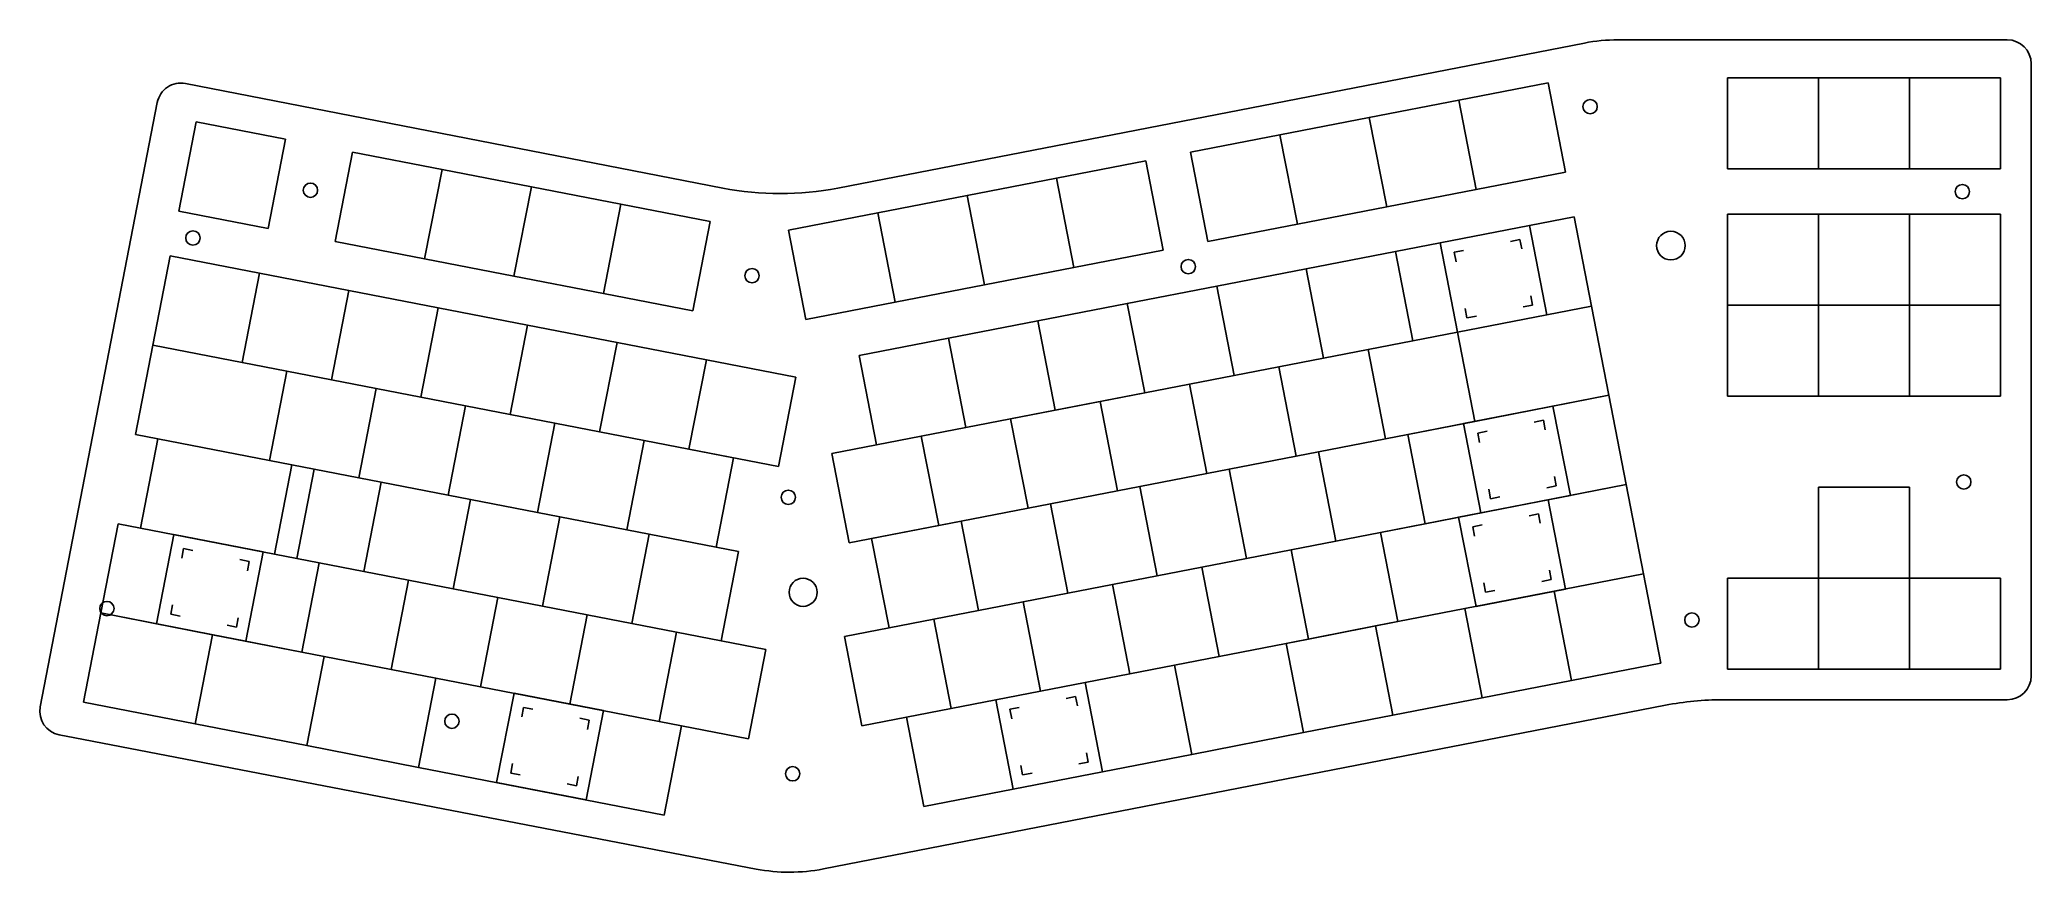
# Model space of a CAD drawing. Extents: x 101 to 518, y -308 to -134.
import ezdxf

# ---------------------------------------------------------------- set-up
doc = ezdxf.new("R2010")
doc.units = 0
doc.layers.add('BLACK', color=7, linetype='CONTINUOUS')

msp = doc.modelspace()

# ---------------------------------------------------------------- linework, layer by layer
at = {"layer": 'BLACK', "linetype": 'CONTINUOUS'}
for p, q in [((424.711961, -134.376322), (268.442894, -164.75692)), ((431.773007, -133.696311), (513.20974, -133.696311)), ((473.692648, -141.656553), (454.642648, -141.656553)), ((454.642648, -141.656553), (454.642648, -160.706553)), ((492.742648, -141.656553), (473.692648, -141.656553)), ((473.692648, -141.656553), (473.692648, -160.706553)), ((473.692648, -160.706553), (473.692648, -141.656553)), ((511.792648, -141.656553), (492.742648, -141.656553)), ((492.742648, -141.656553), (492.742648, -160.706553)), ((492.742648, -160.706553), (492.742648, -141.656553)), ((511.792648, -160.706553), (511.792648, -141.656553)), ((518.20974, -141.696311), (518.20974, -138.696311)), ((244.377337, -164.753061), (131.923203, -142.853183)), ((398.401375, -146.331553), (417.101373, -142.696641)), ((417.101373, -142.696641), (420.736285, -161.396639)), ((518.20974, -141.696311), (518.20974, -265.496311)), ((101.55841, -273.39485), (126.058534, -146.810875)), ((361.00138, -153.601375), (379.701378, -149.966463)), ((379.701378, -149.966464), (398.401376, -146.331552)), ((379.701378, -149.966463), (383.33629, -168.666461)), ((383.33629, -168.666462), (379.701378, -149.966464)), ((402.036287, -165.031551), (398.401375, -146.331553)), ((398.401376, -146.331552), (402.036288, -165.03155)), ((130.574006, -169.575189), (134.208918, -150.875191)), ((134.208918, -150.875191), (152.908916, -154.510103)), ((342.301382, -157.236287), (361.00138, -153.601375)), ((361.00138, -153.601375), (364.636292, -172.301373)), ((364.636292, -172.301373), (361.00138, -153.601375)), ((152.908916, -154.510103), (149.274004, -173.210101)), ((163.299002, -175.936284), (166.933914, -157.236286)), ((166.933914, -157.236286), (185.633912, -160.871198)), ((345.936294, -175.936285), (342.301382, -157.236287)), ((185.633912, -160.871198), (181.999, -179.571196)), ((181.999, -179.571196), (185.633912, -160.871198)), ((185.633912, -160.871198), (204.33391, -164.50611)), ((314.251385, -162.688654), (332.951383, -159.053742)), ((332.951383, -159.053742), (336.586295, -177.75374)), ((420.736285, -161.396639), (402.036287, -165.031551)), ((454.642648, -160.706553), (473.692648, -160.706553)), ((473.692648, -160.706553), (492.742648, -160.706553)), ((492.742648, -160.706553), (511.792648, -160.706553)), ((200.698998, -183.206107), (204.33391, -164.506109)), ((204.33391, -164.50611), (200.698998, -183.206108)), ((204.33391, -164.506109), (223.033908, -168.141021)), ((276.851389, -169.958477), (295.551387, -166.323565)), ((295.551387, -166.323565), (314.251385, -162.688653)), ((295.551387, -166.323565), (299.186299, -185.023563)), ((299.186299, -185.023563), (295.551387, -166.323565)), ((314.251385, -162.688653), (317.886297, -181.388651)), ((317.886297, -181.388652), (314.251385, -162.688654)), ((402.036288, -165.03155), (383.33629, -168.666462)), ((149.274004, -173.210101), (130.574006, -169.575189)), ((219.398995, -186.841018), (223.033907, -168.14102)), ((223.033908, -168.141021), (219.398996, -186.841019)), ((223.033907, -168.14102), (241.733905, -171.775932)), ((258.151392, -173.593388), (276.85139, -169.958476)), ((280.486301, -188.658475), (276.851389, -169.958477)), ((276.85139, -169.958476), (280.486302, -188.658474)), ((383.33629, -168.666461), (364.636292, -172.301373)), ((422.553741, -170.746638), (385.153745, -178.016458)), ((426.188653, -189.446638), (422.553741, -170.746638)), ((473.692648, -170.231553), (454.642648, -170.231553)), ((454.642648, -170.231553), (454.642648, -189.281553)), ((492.742648, -170.231553), (473.692648, -170.231553)), ((473.692648, -170.231553), (473.692648, -189.281553)), ((473.692648, -189.281553), (473.692648, -170.231553)), ((511.792648, -170.231553), (492.742648, -170.231553)), ((492.742648, -170.231553), (492.742648, -189.281553)), ((492.742648, -189.281553), (492.742648, -170.231553)), ((511.792648, -189.281553), (511.792648, -170.231553)), ((241.733905, -171.775932), (238.098993, -190.47593)), ((261.786304, -192.293386), (258.151392, -173.593388)), ((364.636292, -172.301373), (345.936294, -175.936285)), ((394.503744, -176.199005), (413.203742, -172.564093)), ((413.203742, -172.564093), (416.838654, -191.264091)), ((125.121639, -197.625186), (128.756551, -178.925188)), ((128.756551, -178.925188), (147.456549, -182.5601)), ((181.999, -179.571196), (163.299002, -175.936284)), ((336.586295, -177.75374), (317.886297, -181.388652)), ((366.453747, -181.651372), (385.153745, -178.01646)), ((388.788657, -196.716458), (385.153745, -178.016458)), ((385.153745, -178.01646), (388.788657, -196.716458)), ((398.138656, -194.899003), (394.503744, -176.199005)), ((399.4274, -177.814203), (397.464146, -178.195821)), ((397.464146, -178.195821), (397.845764, -180.159075)), ((409.243672, -175.906113), (411.206926, -175.524495)), ((411.206926, -175.524495), (411.588544, -177.487749)), ((143.821637, -201.260097), (147.456549, -182.560099)), ((147.456549, -182.5601), (143.821637, -201.260098)), ((147.456549, -182.560099), (166.156547, -186.195011)), ((200.698998, -183.206108), (181.999, -179.571196)), ((219.398996, -186.841019), (200.698998, -183.206107)), ((317.886297, -181.388651), (299.186299, -185.023563)), ((347.753749, -185.286284), (366.453747, -181.651372)), ((370.088659, -200.35137), (366.453747, -181.651372)), ((366.453747, -181.651372), (370.088659, -200.35137)), ((162.521634, -204.895009), (166.156546, -186.195011)), ((166.156547, -186.195011), (162.521635, -204.895009)), ((166.156546, -186.195011), (184.856544, -189.829923)), ((238.098993, -190.47593), (219.398995, -186.841018)), ((299.186299, -185.023563), (280.486301, -188.658475)), ((329.053751, -188.921195), (347.753749, -185.286283)), ((347.753749, -185.286283), (351.388661, -203.986281)), ((351.388661, -203.986282), (347.753749, -185.286284)), ((413.496634, -187.304021), (413.878252, -189.267275)), ((181.221632, -208.52992), (184.856544, -189.829922)), ((184.856544, -189.829923), (181.221632, -208.529921)), ((184.856544, -189.829922), (203.556542, -193.464834)), ((280.486302, -188.658474), (261.786304, -192.293386)), ((310.353753, -192.556106), (329.053751, -188.921194)), ((329.053751, -188.921194), (332.688663, -207.621192)), ((332.688663, -207.621193), (329.053751, -188.921195)), ((426.188653, -189.446638), (388.788657, -196.716458)), ((398.138655, -194.899003), (426.188652, -189.446636)), ((416.838654, -191.264091), (398.138656, -194.899003)), ((400.135472, -191.938601), (399.753854, -189.975347)), ((402.098726, -191.556983), (400.135472, -191.938601)), ((413.878252, -189.267275), (411.914998, -189.648893)), ((426.188652, -189.446636), (429.823563, -208.146633)), ((473.692648, -189.281553), (454.642648, -189.281553)), ((454.642648, -189.281553), (454.642648, -208.331553)), ((454.642648, -189.281553), (473.692648, -189.281553)), ((492.742648, -189.281553), (473.692648, -189.281553)), ((473.692648, -189.281553), (473.692648, -208.331553)), ((473.692648, -208.331553), (473.692648, -189.281553)), ((473.692648, -189.281553), (492.742648, -189.281553)), ((492.742648, -189.281553), (511.792648, -189.281553)), ((492.742648, -208.331553), (492.742648, -189.281553)), ((511.792648, -189.281553), (492.742648, -189.281553)), ((492.742648, -189.281553), (492.742648, -208.331553)), ((511.792648, -208.331553), (511.792648, -189.281553)), ((199.92163, -212.164831), (203.556542, -193.464833)), ((203.556542, -193.464834), (199.92163, -212.164832)), ((203.556542, -193.464833), (222.25654, -197.099745)), ((291.653755, -196.191018), (310.353753, -192.556106)), ((313.988665, -211.256104), (310.353753, -192.556106)), ((310.353753, -192.556106), (313.988665, -211.256104)), ((379.438657, -198.533914), (398.138655, -194.899002)), ((398.138655, -194.899002), (401.773567, -213.599)), ((401.773566, -213.599), (398.138655, -194.899003)), ((121.486728, -216.325184), (125.121639, -197.625187)), ((143.821637, -201.260098), (125.121639, -197.625186)), ((125.121639, -197.625187), (153.171636, -203.077554)), ((218.621628, -215.799743), (222.25654, -197.099745)), ((222.25654, -197.099745), (218.621628, -215.799743)), ((222.25654, -197.099745), (240.956538, -200.734657)), ((272.953758, -199.825929), (291.653756, -196.191017)), ((276.58867, -218.525927), (272.953758, -199.825929)), ((295.288667, -214.891016), (291.653755, -196.191018)), ((291.653756, -196.191017), (295.288668, -214.891015)), ((360.738659, -202.168826), (379.438657, -198.533914)), ((388.788657, -196.716458), (370.088659, -200.35137)), ((383.073569, -217.233912), (379.438657, -198.533914)), ((379.438657, -198.533914), (383.073569, -217.233912)), ((162.521635, -204.895009), (143.821637, -201.260097)), ((149.536724, -221.777551), (153.171636, -203.077553)), ((153.171636, -203.077554), (149.536725, -221.777551)), ((153.171636, -203.077553), (171.871634, -206.712465)), ((237.321626, -219.434654), (240.956538, -200.734656)), ((240.956538, -200.734657), (237.321626, -219.434655)), ((240.956538, -200.734656), (259.656536, -204.369568)), ((351.388661, -203.986281), (332.688663, -207.621193)), ((342.038661, -205.803737), (360.738659, -202.168825)), ((370.088659, -200.35137), (351.388661, -203.986282)), ((360.738659, -202.168825), (364.373571, -220.868823)), ((364.373571, -220.868824), (360.738659, -202.168826)), ((181.221632, -208.529921), (162.521634, -204.895009)), ((168.236722, -225.412462), (171.871634, -206.712464)), ((171.871634, -206.712465), (168.236722, -225.412463)), ((171.871634, -206.712464), (190.571632, -210.347376)), ((259.656536, -204.369568), (256.021624, -223.069566)), ((332.688663, -207.621192), (313.988665, -211.256104)), ((323.338664, -209.438648), (342.038662, -205.803736)), ((345.673573, -224.503735), (342.038661, -205.803737)), ((342.038662, -205.803736), (345.673574, -224.503734)), ((429.823564, -208.146634), (387.748569, -216.325184)), ((429.823563, -208.146633), (401.773566, -213.599)), ((433.458475, -226.846632), (429.823564, -208.146634)), ((454.642648, -208.331553), (473.692648, -208.331553)), ((473.692648, -208.331553), (492.742648, -208.331553)), ((492.742648, -208.331553), (511.792648, -208.331553)), ((199.92163, -212.164832), (181.221632, -208.52992)), ((190.571632, -210.347376), (186.93672, -229.047374)), ((186.93672, -229.047374), (190.571632, -210.347376)), ((190.571632, -210.347376), (209.27163, -213.982288)), ((218.621628, -215.799743), (199.92163, -212.164831)), ((313.988665, -211.256104), (295.288667, -214.891016)), ((304.638666, -213.07356), (323.338664, -209.438648)), ((326.973576, -228.138646), (323.338664, -209.438648)), ((323.338664, -209.438648), (326.973576, -228.138646)), ((399.436067, -214.053365), (418.136065, -210.418453)), ((418.136065, -210.418453), (421.770977, -229.118451)), ((149.536725, -221.777551), (121.486728, -216.325184)), ((205.636718, -232.682285), (209.27163, -213.982287)), ((209.27163, -213.982288), (205.636718, -232.682286)), ((209.27163, -213.982287), (227.971628, -217.617199)), ((237.321626, -219.434655), (218.621628, -215.799743)), ((295.288668, -214.891015), (276.58867, -218.525927)), ((285.938668, -216.708471), (304.638666, -213.073559)), ((304.638666, -213.073559), (308.273578, -231.773557)), ((308.273578, -231.773558), (304.638666, -213.07356)), ((369.04857, -219.960096), (387.748568, -216.325184)), ((401.773567, -213.599), (383.073569, -217.233912)), ((387.748568, -216.325184), (391.38348, -235.025182)), ((391.38348, -235.025182), (387.748569, -216.325184)), ((403.070979, -232.753363), (399.436067, -214.053365)), ((404.359723, -215.668563), (402.396469, -216.050181)), ((402.396469, -216.050181), (402.778087, -218.013435)), ((414.175995, -213.760473), (416.139249, -213.378855)), ((416.139249, -213.378855), (416.520867, -215.342109)), ((122.526816, -235.933909), (126.161727, -217.233911)), ((126.161727, -217.233911), (158.886723, -223.595006)), ((224.336715, -236.317196), (227.971627, -217.617198)), ((227.971628, -217.617199), (224.336716, -236.317197)), ((227.971627, -217.617198), (246.671625, -221.25211)), ((256.021624, -223.069566), (237.321626, -219.434654)), ((267.23867, -220.343383), (285.938668, -216.708471)), ((270.873582, -239.043381), (267.23867, -220.343383)), ((285.938668, -216.708471), (289.57358, -235.408469)), ((289.57358, -235.408469), (285.938668, -216.708471)), ((364.373571, -220.868823), (345.673573, -224.503735)), ((350.348572, -223.595007), (369.04857, -219.960095)), ((383.073569, -217.233912), (364.373571, -220.868824)), ((369.04857, -219.960095), (372.683482, -238.660093)), ((372.683482, -238.660094), (369.04857, -219.960096)), ((168.236722, -225.412463), (149.536724, -221.777551)), ((150.576812, -241.386277), (154.211724, -222.686279)), ((154.211724, -222.686279), (172.911722, -226.321191)), ((158.886723, -223.595006), (155.251812, -242.295004)), ((246.671625, -221.25211), (243.036713, -239.952108)), ((345.673574, -224.503734), (326.973576, -228.138646)), ((331.648574, -227.229918), (350.348572, -223.595006)), ((350.348572, -223.595006), (353.983484, -242.295004)), ((353.983484, -242.295005), (350.348572, -223.595007)), ((186.93672, -229.047374), (168.236722, -225.412462)), ((169.27681, -245.021188), (172.911722, -226.32119)), ((172.911722, -226.321191), (169.27681, -245.021189)), ((172.911722, -226.32119), (191.61172, -229.956102)), ((205.636718, -232.682286), (186.93672, -229.047374)), ((326.973576, -228.138646), (308.273578, -231.773558)), ((312.948577, -230.86483), (331.648575, -227.229918)), ((335.283486, -245.929916), (331.648574, -227.229918)), ((331.648575, -227.229918), (335.283487, -245.929916)), ((433.458474, -226.846631), (382.03348, -236.842638)), ((433.458475, -226.846632), (391.38348, -235.025182)), ((421.770977, -229.118451), (403.070979, -232.753363)), ((405.067795, -229.792961), (404.686177, -227.829707)), ((418.810575, -227.121635), (416.847321, -227.503253)), ((418.428957, -225.158381), (418.810575, -227.121635)), ((437.093386, -245.546628), (433.458474, -226.846631)), ((492.742648, -227.381553), (473.692648, -227.381553)), ((473.692648, -227.381553), (473.692648, -246.431553)), ((492.742648, -246.431553), (492.742648, -227.381553)), ((187.976808, -248.656099), (191.61172, -229.956101)), ((191.61172, -229.956102), (187.976808, -248.6561)), ((191.61172, -229.956101), (210.311718, -233.591013)), ((224.336716, -236.317197), (205.636718, -232.682285)), ((308.273578, -231.773557), (289.57358, -235.408469)), ((294.248579, -234.499741), (312.948577, -230.864829)), ((312.948577, -230.864829), (316.583489, -249.564827)), ((316.583489, -249.564828), (312.948577, -230.86483)), ((398.395978, -233.66209), (417.095976, -230.027178)), ((407.031049, -229.411343), (405.067795, -229.792961)), ((413.135906, -233.369198), (415.09916, -232.98758)), ((415.09916, -232.98758), (415.480778, -234.950834)), ((417.095976, -230.027178), (420.730888, -248.727176)), ((114.216905, -253.72518), (117.851816, -235.025182)), ((159.926811, -243.203732), (117.851816, -235.025182)), ((155.251812, -242.295004), (122.526816, -235.933909)), ((125.904403, -255.996999), (129.539315, -237.297001)), ((129.539315, -237.297001), (148.239313, -240.931913)), ((206.676806, -252.291011), (210.311718, -233.591013)), ((210.311718, -233.591013), (206.676806, -252.291011)), ((210.311718, -233.591013), (229.011716, -237.225925)), ((243.036713, -239.952108), (224.336715, -236.317196)), ((225.376804, -255.925922), (229.011716, -237.225924)), ((229.011716, -237.225925), (225.376804, -255.925923)), ((229.011716, -237.225924), (247.711714, -240.860836)), ((289.57358, -235.408469), (270.873582, -239.043381)), ((275.548581, -238.134653), (294.248579, -234.499741)), ((297.883491, -253.199739), (294.248579, -234.499741)), ((294.248579, -234.499741), (297.883491, -253.199739)), ((363.333482, -240.477549), (382.03348, -236.842637)), ((391.38348, -235.025182), (372.683482, -238.660094)), ((382.03348, -236.842637), (385.668392, -255.542635)), ((385.668392, -255.542635), (382.03348, -236.842638)), ((402.03089, -252.362088), (398.395978, -233.66209)), ((403.319634, -235.277288), (401.35638, -235.658906)), ((401.35638, -235.658906), (401.737998, -237.62216)), ((131.536131, -240.257403), (131.154513, -242.220657)), ((133.499385, -240.639021), (131.536131, -240.257403)), ((148.239313, -240.931913), (144.604401, -259.631911)), ((169.27681, -245.021189), (150.576812, -241.386277)), ((247.711714, -240.860836), (244.076802, -259.560834)), ((279.183493, -256.834651), (275.548581, -238.134653)), ((344.633485, -244.112461), (363.333483, -240.477549)), ((372.683482, -238.660093), (353.983484, -242.295005)), ((366.968394, -259.177547), (363.333482, -240.477549)), ((363.333483, -240.477549), (366.968395, -259.177547)), ((143.315657, -242.547111), (145.278911, -242.928729)), ((145.278911, -242.928729), (144.897293, -244.891983)), ((156.2919, -261.90373), (159.926811, -243.203732)), ((156.2919, -261.90373), (159.926812, -243.203732)), ((159.926812, -243.203732), (178.62681, -246.838644)), ((187.976808, -248.6561), (169.27681, -245.021188)), ((325.933487, -247.747372), (344.633485, -244.11246)), ((353.983484, -242.295004), (335.283486, -245.929916)), ((344.633485, -244.11246), (348.268397, -262.812458)), ((348.268397, -262.812459), (344.633485, -244.112461)), ((437.093386, -245.546628), (385.668392, -255.542635)), ((417.388868, -244.767106), (417.770486, -246.73036)), ((418.393388, -249.181541), (437.093386, -245.546629)), ((437.093386, -245.546629), (440.728298, -264.246627)), ((174.991898, -265.538641), (178.62681, -246.838643)), ((178.62681, -246.838644), (174.991898, -265.538642)), ((178.62681, -246.838643), (197.326808, -250.473555)), ((206.676806, -252.291011), (187.976808, -248.656099)), ((316.583489, -249.564827), (297.883491, -253.199739)), ((307.233489, -251.382283), (325.933487, -247.747371)), ((335.283487, -245.929916), (316.583489, -249.564828)), ((325.933487, -247.747371), (329.568399, -266.447369)), ((329.568399, -266.44737), (325.933487, -247.747372)), ((399.69339, -252.816452), (418.393388, -249.18154)), ((420.730888, -248.727176), (402.03089, -252.362088)), ((404.027706, -249.401686), (403.646088, -247.438432)), ((405.99096, -249.020068), (404.027706, -249.401686)), ((417.770486, -246.73036), (415.807232, -247.111978)), ((418.393388, -249.18154), (422.0283, -267.881538)), ((422.0283, -267.881539), (418.393388, -249.181541)), ((473.692648, -246.431553), (454.642648, -246.431553)), ((454.642648, -246.431553), (454.642648, -265.481553)), ((492.742648, -246.431553), (473.692648, -246.431553)), ((473.692648, -246.431553), (473.692648, -265.481553)), ((473.692648, -265.481553), (473.692648, -246.431553)), ((473.692648, -246.431553), (492.742648, -246.431553)), ((492.742648, -265.481553), (492.742648, -246.431553)), ((511.792648, -246.431553), (492.742648, -246.431553)), ((492.742648, -246.431553), (492.742648, -265.481553)), ((511.792648, -265.481553), (511.792648, -246.431553)), ((110.581994, -272.425177), (114.216905, -253.725179)), ((114.216905, -253.725179), (137.591902, -258.268819)), ((156.2919, -261.90373), (114.216905, -253.72518)), ((128.864805, -254.000183), (129.246423, -252.036929)), ((130.828059, -254.381801), (128.864805, -254.000183)), ((193.691895, -269.173553), (197.326807, -250.473555)), ((197.326808, -250.473555), (193.691896, -269.173553)), ((197.326807, -250.473555), (216.026805, -254.108467)), ((225.376804, -255.925923), (206.676806, -252.291011)), ((212.391893, -272.808464), (216.026805, -254.108466)), ((216.026805, -254.108467), (212.391893, -272.808465)), ((216.026805, -254.108466), (234.726803, -257.743378)), ((297.883491, -253.199739), (279.183493, -256.834651)), ((288.533491, -255.017195), (307.233489, -251.382283)), ((307.233489, -251.382283), (310.868401, -270.082281)), ((310.868401, -270.082281), (307.233489, -251.382283)), ((380.993392, -256.451364), (399.69339, -252.816452)), ((403.328302, -271.51645), (399.69339, -252.816452)), ((399.69339, -252.816452), (403.328302, -271.51645)), ((144.604401, -259.631911), (125.904403, -255.996999)), ((137.591902, -258.268819), (133.956991, -276.968817)), ((133.956991, -276.968817), (137.591902, -258.268819)), ((137.591902, -258.268819), (160.966899, -262.812459)), ((142.607585, -256.671509), (140.644331, -256.289891)), ((142.989203, -254.708255), (142.607585, -256.671509)), ((244.076802, -259.560834), (225.376804, -255.925922)), ((231.091891, -276.443376), (234.726803, -257.743378)), ((234.726803, -257.743378), (231.091891, -276.443376)), ((234.726803, -257.743378), (253.426801, -261.37829)), ((269.833493, -258.652106), (288.533491, -255.017194)), ((288.533491, -255.017194), (292.168403, -273.717192)), ((292.168403, -273.717193), (288.533491, -255.017195)), ((362.293394, -260.086275), (380.993392, -256.451363)), ((385.668392, -255.542635), (366.968394, -259.177547)), ((380.993392, -256.451363), (384.628304, -275.151361)), ((384.628304, -275.151362), (380.993392, -256.451364)), ((174.991898, -265.538642), (156.2919, -261.90373)), ((253.426801, -261.37829), (249.791889, -280.078288)), ((273.468405, -277.352104), (269.833493, -258.652106)), ((338.918398, -264.629914), (362.293395, -260.086274)), ((366.968395, -259.177547), (348.268397, -262.812459)), ((365.928306, -278.786273), (362.293394, -260.086275)), ((362.293395, -260.086274), (365.928306, -278.786272)), ((160.966899, -262.812459), (157.331988, -281.512457)), ((157.331989, -281.512456), (160.9669, -262.812458)), ((160.9669, -262.812458), (184.341897, -267.356098)), ((193.691896, -269.173553), (174.991898, -265.538641)), ((338.918397, -264.629914), (282.818404, -275.534648)), ((329.568399, -266.447369), (310.868401, -270.082281)), ((348.268397, -262.812458), (329.568399, -266.44737)), ((342.553308, -283.329912), (338.918397, -264.629914)), ((342.553309, -283.329912), (338.918398, -264.629914)), ((440.728298, -264.246627), (422.0283, -267.881539)), ((454.642648, -265.481553), (473.692648, -265.481553)), ((473.692648, -265.481553), (492.742648, -265.481553)), ((492.742648, -265.481553), (511.792648, -265.481553)), ((518.20974, -265.496311), (518.20974, -266.896311)), ((180.706985, -286.056094), (184.341897, -267.356097)), ((184.341897, -267.356098), (180.706986, -286.056096)), ((235.766891, -277.352104), (184.341897, -267.356097)), ((212.391893, -272.808465), (193.691895, -269.173553)), ((197.069483, -289.236642), (200.704395, -270.536644)), ((200.704395, -270.536644), (219.404393, -274.171556)), ((310.868401, -270.082281), (292.168403, -273.717193)), ((301.518401, -271.899737), (320.218399, -268.264825)), ((320.218399, -268.264825), (323.853311, -286.964823)), ((422.0283, -267.881538), (403.328302, -271.51645)), ((133.956991, -276.968817), (110.581994, -272.425177)), ((202.701211, -273.497046), (202.319593, -275.4603)), ((204.664465, -273.878664), (202.701211, -273.497046)), ((231.091891, -276.443376), (212.391893, -272.808464)), ((219.404393, -274.171556), (215.769481, -292.871554)), ((441.651426, -273.055222), (265.437832, -307.329325)), ((292.168403, -273.717192), (273.468405, -277.352104)), ((305.153313, -290.599735), (301.518401, -271.899737)), ((306.442057, -273.514935), (304.478803, -273.896553)), ((304.478803, -273.896553), (304.860421, -275.859807)), ((316.258329, -271.606845), (318.221583, -271.225227)), ((318.221583, -271.225227), (318.603201, -273.188481)), ((403.328302, -271.51645), (384.628304, -275.151362)), ((511.80974, -271.896311), (453.679714, -271.896311)), ((513.20974, -271.896311), (511.80974, -271.896311)), ((157.331988, -281.512457), (133.956991, -276.968817)), ((214.480737, -275.786754), (216.443991, -276.168372)), ((216.443991, -276.168372), (216.062373, -278.131626)), ((249.791889, -280.078288), (231.091891, -276.443376)), ((232.131979, -296.052101), (235.766891, -277.352104)), ((286.453315, -294.234646), (282.818404, -275.534648)), ((365.928306, -278.786272), (342.553309, -283.329912)), ((384.628304, -275.151361), (365.928306, -278.786273)), ((108.80974, -279.896311), (105.509757, -279.252412)), ((251.379039, -307.342807), (108.80974, -279.896311)), ((180.706986, -286.056096), (157.331989, -281.512456)), ((342.553308, -283.329912), (286.453315, -294.234646)), ((320.511291, -283.004753), (320.892909, -284.968007)), ((232.131979, -296.052101), (180.706985, -286.056094)), ((200.029885, -287.239826), (200.411503, -285.276572)), ((201.993139, -287.621444), (200.029885, -287.239826)), ((323.853311, -286.964823), (305.153313, -290.599735)), ((307.150129, -287.639333), (306.768511, -285.676079)), ((309.113383, -287.257715), (307.150129, -287.639333)), ((320.892909, -284.968007), (318.929655, -285.349625)), ((215.769481, -292.871554), (197.069483, -289.236642)), ((213.772665, -289.911152), (211.809411, -289.529534)), ((214.154283, -287.947898), (213.772665, -289.911152))]:
    msp.add_line(p, q, dxfattribs=at)
at = {"layer": 'BLACK'}
for centre, radius in [((425.90974, -147.696311), 1.5), ((158.10974, -165.196311), 1.5), ((503.80974, -165.496311), 1.5), ((133.50974, -175.196311), 1.5), ((442.80974, -176.796311), 3), ((250.50974, -183.096311), 1.5), ((341.80974, -181.196311), 1.5), ((504.10974, -226.296311), 1.5), ((258.10974, -229.496311), 1.5), ((261.20974, -249.396311), 2.941088), ((115.50974, -252.796311), 1.5), ((447.20974, -255.196311), 1.5), ((187.70974, -276.396311), 1.5), ((259.00974, -287.396311), 1.5)]:
    msp.add_circle(centre, radius, dxfattribs=at)
for centre, radius, start, end in [((431.773, -170.6963), 36.999987, 89.99998916, 101.00174878), ((513.2097, -138.6963), 4.999989, -0.00012605, 89.99954163), ((130.9674, -147.761), 4.99997, 78.97952744, 169.04569094), ((256.42, -102.9148), 62.999982, -101.0201071, -78.99821129), ((513.2097, -266.8963), 5.00004, -89.99954163, -0.00012605), ((106.4673, -274.345), 4.999958, -190.95453806, -101.04093113), ((453.6797, -334.8963), 62.999987, 89.99998727, 101.00677251), ((258.3736, -271.0099), 37.000054, -100.89687657, -78.99323421)]:
    msp.add_arc(centre, radius, start, end, dxfattribs=at)

doc.saveas('drawing.dxf')
